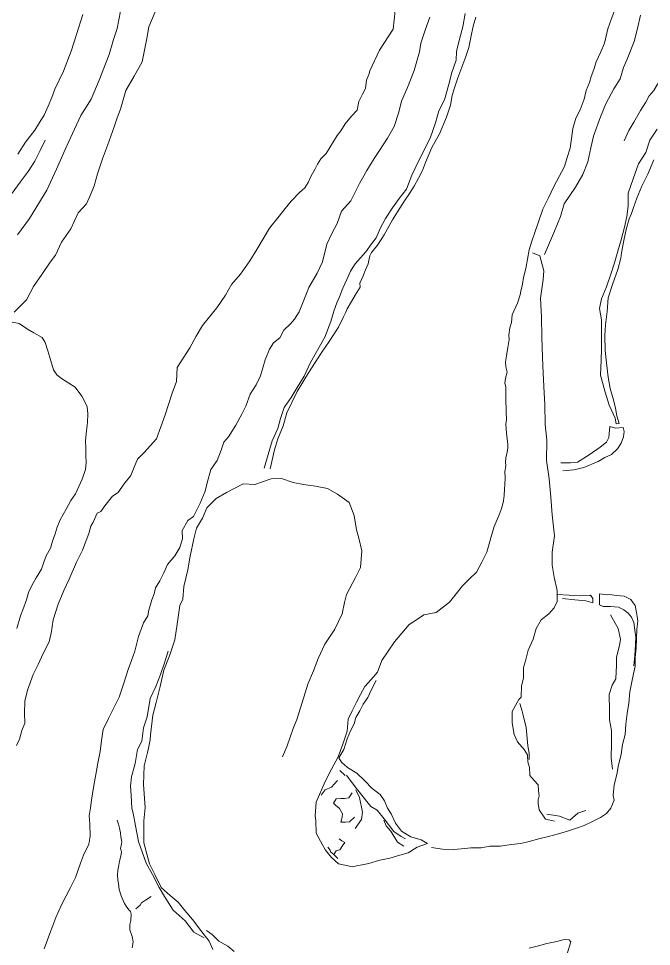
# Model space of a CAD drawing. Extents: x 683321 to 688873, y 7661944 to 7668387.
# Drawn here: x 687437.2 to 687658.1, y 7666290.6 to 7666614.6 of the extents above; entities that cross this region are included whole.
import ezdxf

# ---------------------------------------------------------------- set-up
doc = ezdxf.new("R2010")
doc.units = 0
doc.header["$MEASUREMENT"] = 0
doc.layers.add('01 CRESTA_Line', color=3, linetype='Continuous', lineweight=20)

msp = doc.modelspace()

# ---------------------------------------------------------------- linework, layer by layer
at = {"layer": '01 CRESTA_Line'}
for points in [[(687562.02, 7666383.46, 4212.13), (687560.24, 7666380.05, 4212.41), (687559.1, 7666377.53, 4212.17), (687557.47, 7666375.21, 4212.4), (687556.3, 7666372.84, 4211.95), (687554.94, 7666370.48, 4211.97), (687554.28, 7666368.36, 4211.71), (687553.03, 7666365.82, 4211.53), (687551.9, 7666363.02, 4211.45), (687550.77, 7666359.39, 4211.85), (687549.01, 7666356.49, 4211.88), (687549.89, 7666354.91, 4211.42), (687552, 7666353.08, 4211.11), (687555.27, 7666351.04, 4211.22), (687558.06, 7666348.43, 4211.06), (687560.6, 7666345.7, 4211.53), (687563.43, 7666343.62, 4211.58), (687564.87, 7666341.47, 4211.9), (687566, 7666338.84, 4213.24), (687567.28, 7666336.84, 4213.76), (687568.78, 7666333.65, 4214.12), (687570.89, 7666330.8, 4213.98), (687574.11, 7666328.86, 4213.05), (687577.75, 7666327.82, 4212.53), (687579.9, 7666326.5, 4211.37), (687576.36, 7666325.22, 4211.66), (687573.17, 7666323.3, 4211.5), (687570.3, 7666322.42, 4211.31), (687566.74, 7666321.38, 4210.98), (687563.28, 7666320.72, 4210.69), (687559.5, 7666319.57, 4211.28), (687554.13, 7666318.51, 4210.83), (687553.75, 7666318.36, 4210.87), (687548.85, 7666319.37, 4209.18), (687546.36, 7666321.6, 4209.66), (687544.31, 7666324.23, 4210.02), (687543.32, 7666326.07, 4210.45), (687541.12, 7666330.13, 4210.5), (687540.91, 7666334.55, 4210.53), (687540.68, 7666336.22, 4211.14), (687541.06, 7666340.97, 4211.24), (687544.15, 7666348.16, 4211.14), (687546.44, 7666352.46, 4210.77), (687548.74, 7666356.75, 4210.4), (687550.33, 7666361.26, 4210.41), (687551.92, 7666365.77, 4210.42), (687552.2, 7666369.91, 4210.26), (687553.66, 7666372.86, 4210.42), (687555.11, 7666375.82, 4210.57), (687556.59, 7666378.55, 4210.53), (687558.07, 7666381.29, 4210.49), (687560.25, 7666383.83, 4211.2), (687562.43, 7666386.36, 4211.91), (687563.95, 7666390.41, 4211.36), (687566.16, 7666393.68, 4211.15), (687568.36, 7666396.95, 4210.94), (687570.92, 7666399.96, 4210.73), (687573.48, 7666402.97, 4210.51), (687576.07, 7666404.67, 4210.54), (687578.67, 7666406.37, 4210.56), (687582.89, 7666407.21, 4210.56), (687587.65, 7666410.77, 4210.63), (687589.87, 7666413.66, 4210.69), (687592.09, 7666416.55, 4210.74), (687594.55, 7666418.94, 4210.74), (687597.01, 7666421.32, 4210.74), (687598.83, 7666424.82, 4210.7), (687600.65, 7666428.31, 4210.66), (687602.21, 7666434.03, 4210.52), (687603.21, 7666437.19, 4210.47), (687604.93, 7666441.34, 4210.42), (687605.67, 7666443.16, 4210.43), (687606.11, 7666444.71, 4210.43), (687606.4, 7666446.15, 4210.43), (687606.7, 7666448.04, 4210.45), (687606.83, 7666450.21, 4210.45), (687606.93, 7666451.86, 4210.46), (687606.97, 7666454.18, 4210.45), (687606.97, 7666454.44, 4210.44), (687606.86, 7666456.24, 4210.44), (687607.21, 7666458.49, 4210.44), (687607.09, 7666459.55, 4210.45), (687607.3, 7666461.32, 4210.44), (687607.55, 7666462.65, 4210.42), (687607.96, 7666464.57, 4210.41), (687608.01, 7666465.89, 4210.41), (687607.76, 7666467.8, 4210.39), (687607.51, 7666469.79, 4210.37), (687607.31, 7666472.97, 4210.42), (687607.49, 7666474.65, 4210.46), (687607.41, 7666477.3, 4210.52), (687607.36, 7666478.99, 4210.56), (687607.31, 7666480.36, 4210.57), (687607.27, 7666482.12, 4210.58), (687607.28, 7666483.57, 4210.58), (687607.3, 7666485.99, 4210.57), (687606.95, 7666487.31, 4210.55), (687607.09, 7666489.06, 4210.53), (687607.67, 7666491.17, 4210.51), (687607.29, 7666493, 4210.48), (687607.1, 7666494.76, 4210.43), (687607.47, 7666496.78, 4210.42), (687607.93, 7666499.78, 4210.4), (687608.37, 7666502.5, 4210.43), (687608.28, 7666504.11, 4210.48), (687608.66, 7666506.56, 4210.57), (687609.19, 7666508.46, 4210.62), (687609.52, 7666511.14, 4210.72), (687611.28, 7666515.21, 4211.29), (687612.24, 7666518.12, 4211.79), (687612.45, 7666519.43, 4211.95), (687613.07, 7666521.84, 4212.54), (687613.41, 7666524.21, 4212.64), (687614.24, 7666527.29, 4213.25), (687614.83, 7666530.57, 4213.66), (687615.41, 7666533.85, 4213.65), (687616.37, 7666536.89, 4212.68), (687617.34, 7666539.93, 4212.16), (687618.77, 7666544.01, 4211.81), (687620.21, 7666548.08, 4211.39), (687622.1, 7666552.04, 4210.96), (687623.99, 7666555.99, 4210.89), (687625.88, 7666559.45, 4210.61), (687627.76, 7666562.91, 4210.59), (687628.71, 7666566.13, 4210.55), (687629.67, 7666569.36, 4210.4), (687630.13, 7666572.78, 4210.16), (687630.59, 7666576.19, 4210.39), (687631.68, 7666579.82, 4210.38), (687633.14, 7666582.73, 4210.41), (687634.63, 7666586.48, 4210.38), (687635.35, 7666589.46, 4210.3), (687636.41, 7666592.29, 4210.25), (687637.07, 7666594.38, 4210.24), (687637.95, 7666596.87, 4210.22), (687638.73, 7666599.55, 4210.19), (687640.36, 7666603.06, 4210.15), (687641.65, 7666606.02, 4210.16), (687642.84, 7666611.01, 4210.24), (687644.06, 7666614.29, 4210.31), (687646.21, 7666620.12, 4210.4)], [(687484.83, 7666616.94, 4170.67), (687482.68, 7666611.71, 4170.52), (687481.91, 7666607.63, 4170.39), (687481.13, 7666603.56, 4170.26), (687480.36, 7666599.49, 4170.12), (687477.52, 7666594.47, 4170.63), (687474.69, 7666589.45, 4171.14), (687473.75, 7666586.23, 4171.15), (687472.8, 7666583.02, 4171.16), (687471.67, 7666579.91, 4171.1), (687470.54, 7666576.8, 4171.05), (687469.38, 7666573.56, 4171.21), (687468.23, 7666570.32, 4171.37), (687466.45, 7666565.58, 4171.1), (687464.72, 7666560.44, 4171.12), (687463.6, 7666556.15, 4171.12), (687462.26, 7666553.04, 4171.12), (687460.92, 7666549.92, 4171.12), (687458.03, 7666546.77, 4171.12), (687456.74, 7666543.97, 4171.12), (687455.45, 7666541.17, 4171.12), (687452.23, 7666536.48, 4171.12), (687450.14, 7666532.04, 4171.12), (687448.28, 7666529.55, 4171.12), (687445.34, 7666525.28, 4171.12), (687442.4, 7666521, 4171.12), (687440.01, 7666516.44, 4171.12), (687437.85, 7666514.25, 4171.12), (687435.69, 7666512.07, 4170.87)], [(687436.45, 7666360.73, 4179.96), (687437.58, 7666362.97, 4179.99), (687438.32, 7666365.98, 4180.09), (687439.34, 7666368.6, 4180.18), (687439.3, 7666371.98, 4180.25), (687439.36, 7666376.21, 4180.35), (687440.31, 7666380.08, 4180.41), (687442.33, 7666385.53, 4180.42), (687443.99, 7666389.05, 4180.43), (687445.84, 7666392.9, 4180.38), (687447.88, 7666396.93, 4180.42), (687448.61, 7666399.93, 4180.34), (687449.25, 7666404.62, 4180.19), (687450.97, 7666410.05, 4180.17), (687452.95, 7666414.83, 4180.15), (687454.82, 7666418.81, 4180.15), (687457.37, 7666424.8, 4180.2), (687459.57, 7666428.99, 4180.29), (687461.67, 7666434.74, 4180.32), (687462.46, 7666437.31, 4180.29), (687463.23, 7666438.76, 4180.29), (687464.69, 7666441.84, 4180.3), (687465.88, 7666442.43, 4180.25), (687467.29, 7666444.46, 4180.27), (687469.95, 7666447.78, 4180.22), (687471.99, 7666449.07, 4180.22), (687473.99, 7666452, 4180.32), (687476.36, 7666455.07, 4180.38), (687477.27, 7666457.41, 4180.42), (687478.74, 7666460.72, 4180.6), (687480.98, 7666463.02, 4180.76), (687485.38, 7666467.79, 4180.95), (687488.39, 7666476.25, 4180.85), (687490.77, 7666483.76, 4180.95), (687492.28, 7666487.85, 4181.2), (687492.59, 7666492.73, 4181.2), (687496.96, 7666499.65, 4180.96), (687499.16, 7666503.7, 4180.87), (687501.39, 7666507.4, 4180.76), (687503.87, 7666510.45, 4180.71), (687506.39, 7666513.57, 4180.67), (687509.43, 7666517.99, 4180.7), (687511.5, 7666521.79, 4180.74), (687514.62, 7666525.39, 4180.72), (687517.89, 7666530.02, 4180.66), (687520.3, 7666533.94, 4180.64), (687522.87, 7666538.29, 4180.67), (687524.76, 7666541.41, 4180.65), (687528.12, 7666545.67, 4180.59), (687530.26, 7666548.27, 4180.59), (687532.39, 7666550.88, 4180.61), (687535.22, 7666553.83, 4180.61), (687537.05, 7666555.47, 4180.61), (687538.29, 7666557.32, 4180.6), (687539.37, 7666559.7, 4180.58), (687540.74, 7666562.11, 4180.56), (687541.55, 7666563.81, 4180.54), (687542.73, 7666565.58, 4180.52), (687544.58, 7666567.45, 4180.52), (687545.84, 7666569.62, 4180.48), (687547.08, 7666571.73, 4180.49), (687548.37, 7666573.77, 4180.47), (687549.67, 7666575.4, 4180.44), (687551.22, 7666577.83, 4180.42), (687553.44, 7666580.52, 4180.36), (687555.42, 7666582.65, 4180.3), (687556, 7666585.61, 4180.21), (687557.26, 7666588.19, 4180.21), (687558.28, 7666590.24, 4180.23), (687558.65, 7666593.06, 4180.25), (687559.46, 7666595.08, 4180.27), (687559.75, 7666596.38, 4180.28), (687563.22, 7666603.54, 4180.15), (687567.88, 7666610.88, 4180.14), (687568.67, 7666617.45, 4180.21)], [(687436.78, 7666539.15, 4160.16), (687441.04, 7666544.75, 4160.16), (687447.09, 7666554.66, 4160.22), (687450.45, 7666561.98, 4160.22), (687453.47, 7666568.91, 4160.33), (687455.98, 7666574.49, 4160.31), (687458.97, 7666580.75, 4160.42), (687462.49, 7666586.51, 4160.35), (687465.34, 7666593.16, 4160.31), (687468.8, 7666602.08, 4160.27), (687470.38, 7666607.26, 4160.37), (687471.66, 7666611.13, 4160.43), (687472.76, 7666617.25, 4160.44)], [(687436.95, 7666567.28, 4150.13), (687439.64, 7666571.45, 4150.14), (687441.24, 7666573.57, 4150.12), (687442.85, 7666575.68, 4150.15), (687444.48, 7666578.29, 4150.16), (687446.11, 7666580.9, 4150.13), (687447.48, 7666583.99, 4150.08), (687448.85, 7666587.09, 4150.05), (687449.84, 7666589.98, 4150.07), (687452.94, 7666596.24, 4150.16), (687455.6, 7666603.24, 4150.17), (687457.39, 7666609.03, 4150.14), (687459.63, 7666616.01, 4150.11)], [(687580.72, 7666615.17, 4190.21), (687579.16, 7666610.61, 4190.17), (687577.59, 7666606.05, 4189.79), (687577.07, 7666603.02, 4190.17), (687575.24, 7666596.44, 4190.16), (687572.9, 7666590.52, 4190.24), (687570.81, 7666585.83, 4190.3), (687569.9, 7666581.94, 4190.32), (687568.28, 7666576.91, 4190.33), (687565.94, 7666572.87, 4190.35), (687563.2, 7666568.57, 4190.35), (687561.25, 7666565.71, 4190.3), (687558.77, 7666561.54, 4190.3), (687556.17, 7666556.98, 4190.35), (687553.17, 7666550.99, 4190.37), (687549.92, 7666547.35, 4190.35), (687548.36, 7666543.05, 4190.34), (687546.53, 7666539.53, 4190.33), (687544.84, 7666535.88, 4190.31), (687543.28, 7666529.62, 4190.15), (687541.37, 7666525.66, 4190.14), (687538.52, 7666520.75, 4190.22), (687537.73, 7666518.61, 4190.23), (687536.33, 7666515.15, 4190.31), (687535.13, 7666512.19, 4190.35), (687533.51, 7666509.61, 4190.53), (687532.05, 7666507.98, 4190.51), (687529.75, 7666505.77, 4190.43), (687528.37, 7666503.15, 4190.39), (687526.18, 7666501.39, 4190.35), (687524.76, 7666499.14, 4190.35), (687523.31, 7666495.42, 4190.4), (687521.67, 7666489.83, 4190.52), (687520.07, 7666486.71, 4190.53), (687518.03, 7666483.5, 4190.52), (687516.52, 7666479.21, 4190.49), (687515.23, 7666476.7, 4190.48), (687513.02, 7666472.57, 4190.53), (687510.48, 7666468.55, 4190.59), (687508.81, 7666466.66, 4190.6), (687507.87, 7666463.89, 4190.61), (687506.48, 7666460.28, 4190.55), (687504.26, 7666457.1, 4190.5), (687503.06, 7666452.5, 4190.43), (687502.32, 7666449.58, 4190.42), (687500.63, 7666445.43, 4190.43), (687498.29, 7666440.73, 4190.46), (687496.3, 7666439.32, 4190.46), (687494.29, 7666435.78, 4190.43), (687494.38, 7666432.95, 4190.43), (687493.44, 7666429.86, 4190.38), (687491.72, 7666426.94, 4190.29), (687489.15, 7666424.01, 4190.24), (687487.85, 7666421.03, 4190.22), (687486.47, 7666418.25, 4190.22), (687484.99, 7666415.86, 4190.22), (687484.52, 7666413.71, 4190.24), (687483.68, 7666411.57, 4190.26), (687482.64, 7666408.06, 4190.31), (687482.28, 7666406.02, 4190.35), (687480.79, 7666403.63, 4190.42), (687479.06, 7666398.86, 4190.5), (687477.73, 7666393.65, 4190.59), (687476.6, 7666390.47, 4190.66), (687475.48, 7666387.29, 4190.73), (687473.89, 7666382.46, 4190.83), (687472.3, 7666377.62, 4191.01), (687470.44, 7666373.87, 4191.2), (687468.57, 7666370.12, 4191.42), (687466.71, 7666366.36, 4191.76), (687466.2, 7666362.5, 4192.04), (687465.68, 7666358.64, 4192.28), (687464.9, 7666354.6, 4192.58), (687464.12, 7666350.57, 4192.9), (687463.39, 7666346.11, 4193.26), (687462.65, 7666341.65, 4193.56), (687462.35, 7666338.92, 4193.73), (687461.87, 7666336.23, 4193.9), (687462.11, 7666333.44, 4194.07), (687462.24, 7666329.09, 4194.26), (687461.75, 7666326.31, 4194.31), (687459.82, 7666322.43, 4194.35), (687458.85, 7666319.65, 4194.38), (687457.03, 7666314.69, 4194.38), (687455.34, 7666311.18, 4194.41), (687452.32, 7666305.38, 4194.42), (687450.26, 7666300.66, 4194.47), (687448.45, 7666296.06, 4194.65), (687446.15, 7666289.77, 4194.21)], [(687522.86, 7666457.57, 4200.14), (687524.26, 7666462.39, 4200.06), (687525.7, 7666467.19, 4200.05), (687527.69, 7666471.41, 4200.09), (687528.56, 7666474.95, 4200.11), (687529.87, 7666478.79, 4200.1), (687532.29, 7666482.23, 4200.1), (687534.44, 7666485.78, 4200.2), (687536.87, 7666489.77, 4200.28), (687539.13, 7666494.53, 4200.25), (687541.07, 7666497.95, 4200.24), (687544.12, 7666503.32, 4200.22), (687546.15, 7666508.81, 4200.16), (687547.21, 7666512.49, 4200.2), (687548.24, 7666515.31, 4200.22), (687549.22, 7666517.43, 4200.25), (687550.33, 7666520.42, 4200.23), (687551.79, 7666523.52, 4200.2), (687553.04, 7666526.45, 4200.15), (687554.73, 7666528.97, 4200.14), (687558.42, 7666533.15, 4200.23), (687560.41, 7666535.95, 4200.27), (687561.98, 7666537.99, 4200.28), (687563.42, 7666541.3, 4200.21), (687565.31, 7666544.8, 4200.22), (687567.73, 7666548.5, 4200.27), (687570.03, 7666551.82, 4200.23), (687572.58, 7666555.01, 4200.18), (687574.5, 7666559.99, 4200.19), (687577.31, 7666565.99, 4200.2), (687580.81, 7666572.9, 4200.25), (687582.75, 7666578.22, 4200.25), (687583.89, 7666582.36, 4200.23), (687585.84, 7666586.25, 4200.21), (687587.21, 7666591.22, 4200.21), (687588.42, 7666595.77, 4200.29), (687589.89, 7666600.07, 4200.36), (687590.03, 7666603.07, 4200.37), (687591.13, 7666607.39, 4200.44), (687592.24, 7666611.72, 4200.49), (687593.04, 7666616.45, 4200.5)], [(687524.99, 7666457.35, 4202.72), (687526.55, 7666464.03, 4202.65), (687527.67, 7666467.9, 4202.14), (687529.49, 7666472.44, 4202.02), (687530.86, 7666476.88, 4202.68), (687534.47, 7666484.39, 4202.46), (687538.33, 7666490.94, 4202.5), (687543.01, 7666498.08, 4203.01), (687545.65, 7666501.81, 4202.82), (687548.86, 7666506.89, 4203.51), (687550.57, 7666510.42, 4203.67), (687551.42, 7666512.1, 4203.42), (687551.86, 7666513.22, 4203.59), (687553.42, 7666515.82, 4203.42), (687554.67, 7666517.98, 4203.02), (687556.37, 7666520.82, 4203.02), (687556.27, 7666522.27, 4203.29), (687557.48, 7666524.82, 4203.15), (687558.27, 7666526.87, 4202.64), (687559.23, 7666529, 4202.6), (687559.56, 7666530.74, 4202.67), (687559.75, 7666531.72, 4202.99), (687560.4, 7666532.91, 4202.94), (687562.41, 7666535.43, 4202.9), (687563.73, 7666537.45, 4203.04), (687564.8, 7666539.15, 4203.1), (687567.66, 7666544.33, 4203.44), (687569.39, 7666547.1, 4203.4), (687571.93, 7666551.01, 4203.39), (687573.63, 7666553.53, 4203.53), (687575.32, 7666556.04, 4203.68), (687576.72, 7666558.83, 4203.7), (687578.12, 7666561.62, 4203.73), (687579.25, 7666564.32, 4203.61), (687581.47, 7666569.57, 4203.47), (687584.08, 7666574.42, 4203.79), (687586.51, 7666580.24, 4203.74), (687587.92, 7666584.42, 4203.75), (687588.5, 7666587.8, 4203.44), (687589.3, 7666590.42, 4203.66), (687590.54, 7666593.93, 4203.23), (687591.85, 7666597.66, 4203.51), (687593.29, 7666601.34, 4203.77), (687594.31, 7666604.57, 4203.84), (687595.01, 7666608.06, 4204.35), (687595.8, 7666612, 4203.74), (687596.78, 7666615.17, 4203.94)], [(687654.27, 7666615.78, 4219.99), (687653.15, 7666611.18, 4220.07), (687652.03, 7666606.59, 4220.17), (687649.59, 7666600.43, 4220.25), (687648.33, 7666597.55, 4220.26), (687647.14, 7666593.6, 4220.18), (687644.93, 7666590.09, 4220.19), (687642.14, 7666584.84, 4220.2), (687640.34, 7666580.27, 4220.12), (687637.9, 7666573.55, 4220.07), (687636.97, 7666569.48, 4220.06), (687635.87, 7666564.63, 4220.04), (687634.16, 7666560.16, 4220.02), (687631.59, 7666555.79, 4220.07), (687627.58, 7666549.93, 4220.09), (687626.3, 7666545.51, 4220.1), (687624.29, 7666540.34, 4220.1), (687620.72, 7666532.22, 4220.14)], [(687648.57, 7666571.87, 4230.84), (687650.24, 7666575.58, 4230.65), (687651.92, 7666578.48, 4230.65), (687654.28, 7666582.49, 4230.52), (687656.09, 7666585.39, 4230.5), (687657.33, 7666587.62, 4230.4), (687658.91, 7666589.56, 4230.33), (687660.23, 7666591.76, 4230.29), (687662.13, 7666594.22, 4230.22), (687664.38, 7666596.82, 4230.26), (687666.42, 7666599.22, 4230.32), (687668.96, 7666601.02, 4230.38), (687672.08, 7666604.25, 4230.33), (687675.64, 7666610.02, 4230.26), (687678.6, 7666612.97, 4230.28), (687680.56, 7666615.25, 4230.26)], [(687660.06, 7666575.99, 4240.27), (687657.55, 7666572.1, 4239.88), (687656.17, 7666567.89, 4239.54), (687653.57, 7666563.93, 4239.09), (687651.68, 7666558.61, 4238.75), (687649.99, 7666553.68, 4238.22), (687649.93, 7666549.05, 4237.88), (687649.5, 7666545.46, 4237.75), (687648.66, 7666541.81, 4237.33), (687647.53, 7666537.31, 4236.84), (687646.39, 7666533.36, 4236.48), (687645.46, 7666530.15, 4236.09), (687645.19, 7666529.31, 4235.94), (687643.96, 7666525.69, 4235.51), (687642.44, 7666520.98, 4235.04), (687640.7, 7666516.8, 4234.56), (687640, 7666513.42, 4234.25), (687640.6, 7666509.38, 4234.04), (687640.68, 7666504.11, 4233.67), (687640.64, 7666499.44, 4233.31), (687640.52, 7666495.33, 4232.92), (687640.24, 7666490.12, 4232.29), (687641.92, 7666484.14, 4231.67), (687643.32, 7666479.62, 4231.23), (687645.44, 7666475.04, 4230.67), (687645.77, 7666473.14, 4230.42), (687646.77, 7666473.23, 4230.44), (687646.05, 7666475.86, 4230.68), (687645.53, 7666478.53, 4231.1), (687644.81, 7666481.41, 4231.61), (687643.66, 7666485.44, 4231.99), (687643.02, 7666489.39, 4232.49), (687642.42, 7666494.38, 4232.97), (687641.94, 7666498.69, 4233.51), (687641.76, 7666503.88, 4233.76), (687642.02, 7666507.68, 4234.21), (687642.61, 7666512.36, 4234.52), (687643.01, 7666517.08, 4234.98), (687644.45, 7666521.69, 4235.37), (687646.36, 7666526.95, 4235.84), (687647.35, 7666530.99, 4236.28), (687647.61, 7666532.78, 4236.5), (687648.48, 7666537.12, 4236.98), (687649.3, 7666540.96, 4237.42), (687650.3, 7666544.67, 4237.8), (687651.12, 7666546.51, 4237.91), (687651.84, 7666548.66, 4238.13), (687652.98, 7666551.86, 4238.45), (687654.7, 7666556.12, 4238.9), (687656.76, 7666560.28, 4239.31), (687658.95, 7666565.28, 4239.8)], [(687446.51, 7666572.14, 4150.25), (687444.76, 7666568.51, 4150.32), (687442.87, 7666564.88, 4150.31), (687440.52, 7666561.23, 4150.27), (687437.75, 7666557.54, 4150.21), (687434.98, 7666553.63, 4150.17)], [(687616.57, 7666532.78, 4214.49), (687619.08, 7666531.77, 4218.28), (687620.49, 7666526.51, 4220.22), (687620.34, 7666523.45, 4220.29), (687619.36, 7666516.97, 4220.44), (687619.75, 7666510.32, 4220.65), (687619.82, 7666503.32, 4221.02), (687620.09, 7666496.27, 4221.35), (687620.23, 7666490.82, 4221.58), (687620.69, 7666483.87, 4221.86), (687620.88, 7666479.84, 4222.02), (687621.01, 7666472.82, 4222.34), (687621.52, 7666467.37, 4222.66), (687621.47, 7666460.31, 4223.66), (687622.42, 7666453.87, 4222.5), (687623, 7666447.44, 4222.98), (687623.44, 7666441.35, 4223.27), (687624.26, 7666433.96, 4223.55), (687623.43, 7666428.21, 4223.62), (687623.42, 7666423.75, 4223.71), (687624.12, 7666419.59, 4223.8), (687625.2, 7666414.91, 4225.12), (687625.14, 7666411.01, 4224.65), (687624.12, 7666408.77, 4221.62), (687622.32, 7666406.76, 4219.74), (687619.57, 7666404.6, 4219.46), (687617.84, 7666401.6, 4219.13), (687616.85, 7666397.83, 4218.75), (687615.04, 7666394.08, 4218.27), (687614.16, 7666390.37, 4218.08), (687613.39, 7666387.93, 4218), (687613.44, 7666384.26, 4217.87), (687612.67, 7666381.56, 4217.99), (687612.55, 7666377.6, 4218.32), (687611.85, 7666376.85, 4218.64), (687609.48, 7666372.57, 4216.91), (687609.49, 7666368.69, 4216.33), (687610.2, 7666364.54, 4216.24), (687611.29, 7666361.97, 4216.04), (687613.66, 7666359.35, 4216.68), (687614.76, 7666357.46, 4216.93), (687614.91, 7666355.02, 4216.92), (687615.49, 7666353.02, 4216.75), (687615.64, 7666350.28, 4216.54), (687617.18, 7666348.56, 4215.67), (687618.5, 7666346.95, 4214.68), (687618.64, 7666345.07, 4214.08), (687618.94, 7666343.17, 4214.02), (687618.52, 7666341.74, 4214.07), (687618.52, 7666340.46, 4214.07), (687618.84, 7666338.33, 4214.53), (687621.07, 7666335.05, 4214.46), (687624.21, 7666334.27, 4214.85)], [(687434.42, 7666508.72, 4170.73), (687437.41, 7666508.15, 4170.82), (687440.29, 7666506.17, 4170.94), (687442.52, 7666504.81, 4170.93), (687445.44, 7666503.23, 4170.91), (687446.46, 7666501.49, 4170.91), (687447.45, 7666498.61, 4170.9), (687448.12, 7666496.2, 4170.89), (687449.45, 7666491.91, 4170.85), (687450.54, 7666490.17, 4170.83), (687452.14, 7666488.96, 4170.79), (687454.79, 7666487.32, 4170.75), (687456.97, 7666485.85, 4170.72), (687459.26, 7666482.77, 4170.66), (687460.13, 7666481.23, 4170.63), (687461.1, 7666478.97, 4170.59), (687461.36, 7666476.55, 4170.55), (687461.27, 7666473.6, 4170.52), (687461.2, 7666472.58, 4170.52), (687460.78, 7666469.63, 4170.5), (687460.56, 7666467, 4170.48), (687460.71, 7666464.66, 4170.45), (687460.73, 7666461.93, 4170.41), (687460.79, 7666459.55, 4170.37), (687460.61, 7666457.16, 4170.48), (687459.45, 7666453.74, 4170.56), (687457.12, 7666448.68, 4170.68), (687455.48, 7666446.34, 4170.72), (687453.78, 7666443.34, 4170.6), (687451.73, 7666439.61, 4170.45), (687450.67, 7666436.99, 4170.38), (687450, 7666434.69, 4170.33), (687449.09, 7666432.09, 4170.26), (687448.39, 7666429.68, 4170.23), (687446.88, 7666426.95, 4170.24), (687446.05, 7666424.79, 4170.29), (687445.23, 7666422.37, 4170.31), (687443.33, 7666419.27, 4170.3), (687441.92, 7666416.88, 4170.35), (687440.68, 7666414.2, 4170.39), (687439.93, 7666411.63, 4170.39), (687438.69, 7666408.14, 4170.39), (687437.89, 7666406.04, 4170.39), (687436.54, 7666401.65, 4170.47)], [(687627.15, 7666456.71, 4224.74), (687631.02, 7666457.03, 4225.47), (687634.52, 7666457.85, 4225.95), (687639.47, 7666459.93, 4226.3), (687641.84, 7666461.28, 4226.77), (687644.18, 7666462.34, 4227.41), (687646.22, 7666464.36, 4227.89), (687647.53, 7666466.34, 4228.24), (687648.33, 7666468.54, 4228.65), (687648.56, 7666470.45, 4228.88), (687648.17, 7666471.82, 4229.18), (687645.48, 7666471.56, 4228.71), (687643.53, 7666472.14, 4228.38), (687643.15, 7666468.28, 4227.85), (687642.43, 7666466.66, 4227.34), (687640.2, 7666464.92, 4226.53), (687636.29, 7666462.26, 4225.93), (687632.21, 7666459.74, 4225.47), (687629.88, 7666459.41, 4225), (687626.45, 7666459.49, 4224.27)], [(687505.04, 7666289.52, 4204.12), (687503.71, 7666292.4, 4203.84), (687500.76, 7666296.17, 4203.63), (687497.96, 7666299.94, 4203.52), (687495.18, 7666303.09, 4203.42), (687492.93, 7666306, 4203.32), (687490.09, 7666308.33, 4203.23), (687487.01, 7666311.14, 4203.13), (687484.85, 7666315.4, 4203.01), (687482.84, 7666319.42, 4202.9), (687480.95, 7666326.8, 4202.72), (687480.89, 7666334.38, 4202.53), (687481.35, 7666339.11, 4202.41), (687480.78, 7666347.11, 4202.77), (687481.03, 7666353.59, 4201.78), (687482.23, 7666358.31, 4202.09), (687482.55, 7666359.82, 4202.55), (687483.12, 7666362.67, 4202.38), (687483.28, 7666364.52, 4201.72), (687484.09, 7666371.3, 4200.66), (687485.28, 7666375.81, 4201.08), (687486.59, 7666381.31, 4199.7), (687487.95, 7666387, 4198.88), (687489.84, 7666392.07, 4198.96), (687491.74, 7666397.66, 4198.43), (687492.58, 7666403.09, 4198.11), (687493.46, 7666409.66, 4197.22), (687494.56, 7666411.9, 4198.01), (687494.89, 7666416.31, 4197.23), (687496.25, 7666422.14, 4196.15), (687497.11, 7666426.89, 4195.54), (687498.38, 7666432.93, 4194.66), (687499.34, 7666436.68, 4194.83), (687501.43, 7666440.14, 4194.99), (687502.9, 7666443.7, 4194.96), (687506.2, 7666447.03, 4194.93), (687509.82, 7666449.07, 4195.59), (687515.64, 7666452.18, 4196.51), (687519.61, 7666451.93, 4198.36), (687522.28, 7666452.86, 4201.48), (687525.41, 7666453.82, 4202.92), (687528.95, 7666454.05, 4200.24), (687533.07, 7666452.6, 4200.11), (687536.63, 7666451.93, 4199.94), (687540.86, 7666451.26, 4199.89), (687544.98, 7666450.48, 4199.97), (687548.48, 7666448.52, 4199.98), (687552.63, 7666445.65, 4200.06), (687554.36, 7666441.02, 4200.08), (687555.18, 7666436.08, 4200.12), (687555.98, 7666433.1, 4200.22), (687556.99, 7666428.69, 4200.2), (687556.51, 7666422.9, 4200.18), (687554.84, 7666419.41, 4200.24), (687551.61, 7666413.53, 4200.17), (687550.95, 7666410.63, 4200.21), (687550.1, 7666406.76, 4200.23), (687547.57, 7666401.41, 4200.17), (687544.1, 7666396.12, 4200.22), (687541.71, 7666391.14, 4200.3), (687540.13, 7666386.85, 4200.39), (687538.2, 7666382.12, 4200.49), (687537.19, 7666379.13, 4200.45), (687535.58, 7666373.89, 4200.33), (687534.29, 7666369.81, 4200.4), (687533.04, 7666366.7, 4200.35), (687530.96, 7666360.65, 4200.42), (687529.32, 7666356.84, 4200.52)], [(687649.99, 7666407.01, 4224.01), (687648.38, 7666408.14, 4224.49), (687646.62, 7666409.03, 4224.87), (687643.84, 7666409.32, 4224.94), (687641.19, 7666409.31, 4224.95), (687639.99, 7666409.88, 4225.13), (687639.96, 7666413.72, 4225.79), (687642.6, 7666413.31, 4225.51), (687643.36, 7666413.43, 4225.46), (687646.03, 7666413.1, 4225.33), (687648.52, 7666412.94, 4225.16), (687650.83, 7666411.75, 4224.57), (687651.72, 7666410.55, 4224.39), (687652.38, 7666409.67, 4224.38), (687652.9, 7666407.19, 4223.86), (687653.07, 7666405.84, 4223.84), (687653.34, 7666404.15, 4223.77), (687653, 7666401.35, 4223.3), (687652.91, 7666397.95, 4223.35), (687652.71, 7666394.71, 4223.1), (687652.44, 7666391.47, 4222.79), (687652.34, 7666388.44, 4222.55), (687651.49, 7666384.16, 4221.98), (687650.52, 7666379.46, 4221.44), (687650.22, 7666375.56, 4220.91), (687649.61, 7666371.96, 4220.4), (687649.11, 7666368.17, 4219.95), (687648.86, 7666364.6, 4219.73), (687648.03, 7666361.14, 4219.14), (687647.49, 7666357.57, 4218.71), (687646.58, 7666353.97, 4218.29), (687645.95, 7666350.56, 4217.96), (687645.09, 7666347.01, 4217.55), (687644.74, 7666343.29, 4216.89), (687645.04, 7666341.64, 4216.67), (687643.87, 7666338.91, 4216.25), (687642.36, 7666337.03, 4215.72), (687640.33, 7666335.57, 4215.49), (687637.52, 7666334.19, 4215.34), (687634.54, 7666332.82, 4215.19), (687631.89, 7666331.83, 4214.86), (687629.11, 7666330.95, 4214.4), (687625.63, 7666329.9, 4213.82), (687622.18, 7666329, 4213.44), (687618.83, 7666328.13, 4213.51), (687615.36, 7666327.24, 4213.13), (687612.51, 7666326.54, 4212.41), (687609.07, 7666326.14, 4212.58), (687605.45, 7666325.56, 4212.32), (687601.68, 7666325.61, 4212.35), (687598.65, 7666325.05, 4211.89), (687594.99, 7666324.97, 4212.04), (687592.97, 7666324.75, 4212.03), (687589.16, 7666324.37, 4211.28), (687585.1, 7666324.51, 4211.07), (687581.3, 7666325.09, 4211.18)], [(687625.28, 7666413.43, 4225.94), (687629.35, 7666413.27, 4226.13), (687633.39, 7666413.07, 4226.23), (687636.72, 7666413.14, 4226.34), (687636.81, 7666413.24, 4226.35), (687637.57, 7666412.04, 4226.15), (687637.57, 7666410.6, 4226.19), (687635.12, 7666411.32, 4225.94), (687631.35, 7666411.59, 4226.02), (687626.98, 7666412.04, 4225.71)], [(687644.45, 7666352.42, 4216.79), (687644.05, 7666356.46, 4217.19), (687644.14, 7666361.46, 4217.56), (687644.15, 7666366, 4217.92), (687643.48, 7666369.76, 4218.34), (687643.39, 7666372.82, 4218.73), (687643.37, 7666378.52, 4219.14), (687644.37, 7666381.83, 4219.55), (687645.68, 7666383.99, 4219.84), (687645.9, 7666388.75, 4220.31), (687645.9, 7666391.65, 4220.84), (687646.9, 7666395.64, 4222.27), (687647.25, 7666397.91, 4223.11), (687646.5, 7666401.62, 4223.96), (687643.74, 7666406.4, 4223.67)], [(687651.94, 7666388.56, 4222.51), (687652.27, 7666392.14, 4222.95), (687652.47, 7666396, 4223.32), (687652.61, 7666398.67, 4223.31), (687652.27, 7666401.04, 4223.19), (687651.95, 7666403.66, 4223.41), (687651.1, 7666405.59, 4223.62), (687649.99, 7666407.01, 4224.01)], [(687502.03, 7666293.54, 4200.57), (687498.38, 7666295.59, 4200.42), (687495.35, 7666299.45, 4200.13), (687491.13, 7666303.27, 4200.07), (687488.17, 7666308.06, 4199.91), (687486.3, 7666311.14, 4199.89), (687483.9, 7666315.73, 4199.86), (687481.77, 7666319.61, 4199.8), (687479, 7666327.23, 4199.79), (687478.01, 7666332.63, 4199.75), (687477.16, 7666337.11, 4199.84), (687476.77, 7666338.89, 4199.71), (687476.49, 7666343.38, 4199.64), (687476.29, 7666346.55, 4199.52), (687476.66, 7666349.81, 4199.56), (687477.94, 7666354.44, 4199.89), (687478.76, 7666359.31, 4200.05), (687480.19, 7666362.21, 4200.03), (687480.82, 7666366.97, 4200), (687482.07, 7666370.81, 4199.96), (687483.16, 7666377.12, 4199.99), (687485.13, 7666381.35, 4199.99), (687486.71, 7666385.49, 4199.93), (687488.13, 7666389.67, 4199.95), (687489.45, 7666393.65, 4199.93)], [(687612.1, 7666375.4, 4218.75), (687612.91, 7666372.75, 4218.63), (687613.2, 7666371.76, 4218.55), (687614.33, 7666367.05, 4217.99), (687614.69, 7666363.14, 4217.74), (687614.97, 7666360.62, 4217.39), (687615.36, 7666358.09, 4217.21), (687615.39, 7666355.84, 4217.26)], [(687549.36, 7666351.98, 4212.02), (687551.2, 7666350.32, 4212.97)], [(687542.78, 7666343.43, 4211.22), (687544.25, 7666345.21, 4211.71), (687546.39, 7666346.16, 4212.22), (687548.45, 7666348.53, 4211.98)], [(687572.29, 7666328.19, 4213.33), (687570.68, 7666328.96, 4213.02), (687568.11, 7666330.65, 4213.07), (687564.76, 7666335.12, 4212.85), (687562.3, 7666338.15, 4213.19), (687560.1, 7666339.49, 4212.95), (687555.64, 7666345.17, 4212.95), (687555.02, 7666345.8, 4212.95), (687551.67, 7666350.38, 4212.97)], [(687554.63, 7666331.72, 4211.12), (687556.9, 7666334.85, 4212.23), (687557.25, 7666337.46, 4212.38), (687556.2, 7666342.59, 4212.34), (687554.89, 7666345.27, 4212.66)], [(687553.68, 7666344.23, 4212.18), (687552.45, 7666342.42, 4212.22), (687550.96, 7666342.23, 4212.79), (687549.7, 7666342.21, 4212.67), (687548.05, 7666342.14, 4212.83), (687547.09, 7666340.65, 4213.38), (687547.78, 7666339.88, 4213.33), (687549.16, 7666338.72, 4213.18), (687550.21, 7666336.92, 4213.03), (687550.16, 7666335.75, 4213.17), (687549.63, 7666333.93, 4213.37), (687551.26, 7666333.94, 4213.24), (687552.69, 7666334.13, 4213.22), (687554.49, 7666335.67, 4213.07)], [(687635.13, 7666338.02, 4216.07), (687632.44, 7666337.13, 4216.31), (687629.62, 7666334.65, 4214.95), (687625.99, 7666336.07, 4215.51), (687621.52, 7666336.75, 4214.92)], [(687476.9, 7666290.12, 4199.84), (687477.14, 7666292.18, 4199.45), (687476.82, 7666294.09, 4199.33), (687476, 7666296.34, 4199.22), (687476.07, 7666298.23, 4199.48), (687476.34, 7666299.66, 4199.1), (687476.51, 7666301.84, 4198.69), (687476.28, 7666302.82, 4198.78), (687475.65, 7666303.36, 4198.34), (687474.72, 7666304.58, 4197.76), (687474.18, 7666305.52, 4197.53), (687473.7, 7666306.62, 4197.47), (687473.04, 7666308.18, 4197.34), (687472.31, 7666310.49, 4196.61), (687472.12, 7666312.58, 4195.99), (687471.85, 7666313.85, 4195.69), (687471.68, 7666315.36, 4195.49), (687471.83, 7666317.21, 4195.19), (687472.19, 7666318.98, 4195.13), (687472.4, 7666320.32, 4195.45), (687472.94, 7666322.09, 4195.18), (687473.13, 7666323.66, 4195.35), (687472.78, 7666324.81, 4195.38), (687473.15, 7666326.42, 4195.22), (687473.22, 7666327.13, 4195.27), (687472.86, 7666328.82, 4194.82), (687472.73, 7666330.24, 4194.82), (687472.38, 7666331.86, 4194.67), (687472.09, 7666333.23, 4194.44), (687471.65, 7666334.62, 4194.24)], [(687571.61, 7666325.64, 4211.84), (687569.39, 7666327.01, 4211.8), (687567.08, 7666330.85, 4211.55), (687565.54, 7666332.66, 4211.39), (687564.69, 7666334.72, 4210.79)], [(687545.17, 7666325.18, 4210.47), (687545.92, 7666324.21, 4210.19), (687546.04, 7666323.59, 4210.46), (687547.28, 7666322.72, 4210.55), (687548.57, 7666321.22, 4210.08)], [(687547.28, 7666322.72, 4210.55), (687548.09, 7666323.94, 4211.22), (687549.3, 7666324.32, 4211.21), (687550.11, 7666325.6, 4210.99), (687551.04, 7666326.9, 4210.44), (687550.05, 7666327.44, 4210.4), (687549.08, 7666328.09, 4210.39)], [(687483.45, 7666307.95, 4198.45), (687481.51, 7666306.76, 4198.88), (687480.16, 7666305.78, 4198.9), (687479.61, 7666304.97, 4198.79), (687478.11, 7666303.68, 4199.01)], [(687512.5, 7666288.79, 4205.04), (687510.2, 7666290.64, 4204.74), (687507.12, 7666292.44, 4204.4), (687504.74, 7666294.77, 4204.05), (687502.75, 7666296.1, 4203.79)], [(687628.7, 7666287.99, 4212.38), (687629.89, 7666292.17, 4212.52), (687629.38, 7666292.88, 4212.91), (687627.64, 7666293.03, 4212.99), (687625.02, 7666292.31, 4212.83), (687621.58, 7666291.56, 4212.68), (687618.62, 7666290.79, 4212.5), (687615.42, 7666289.91, 4212.29)]]:
    msp.add_polyline3d(points, dxfattribs=at)

doc.saveas('drawing.dxf')
